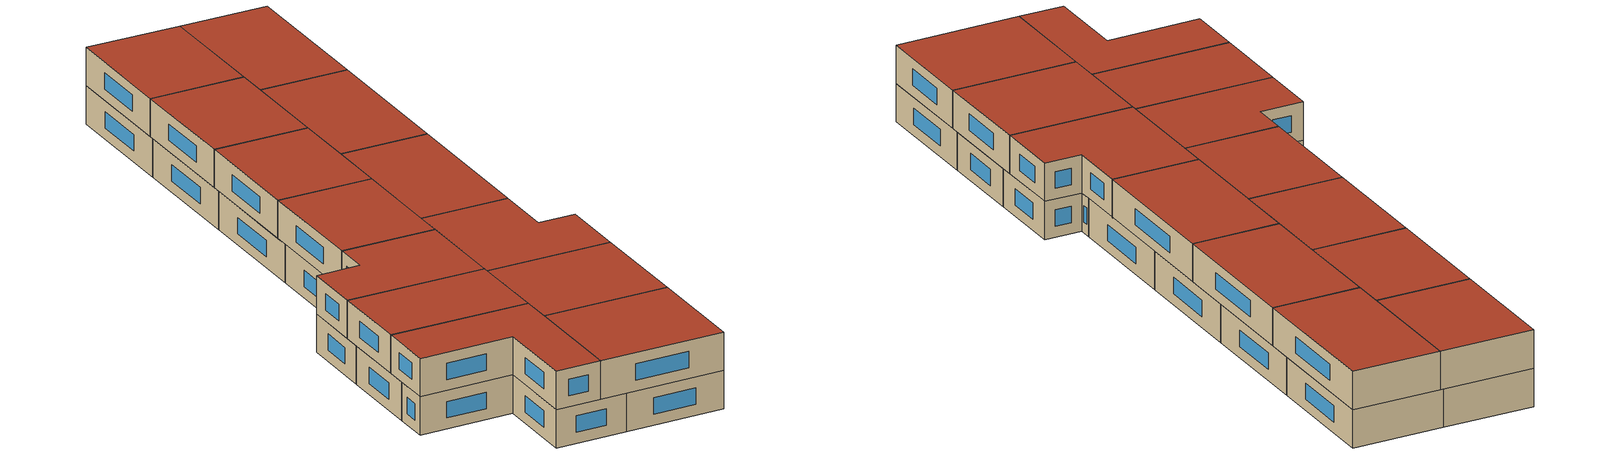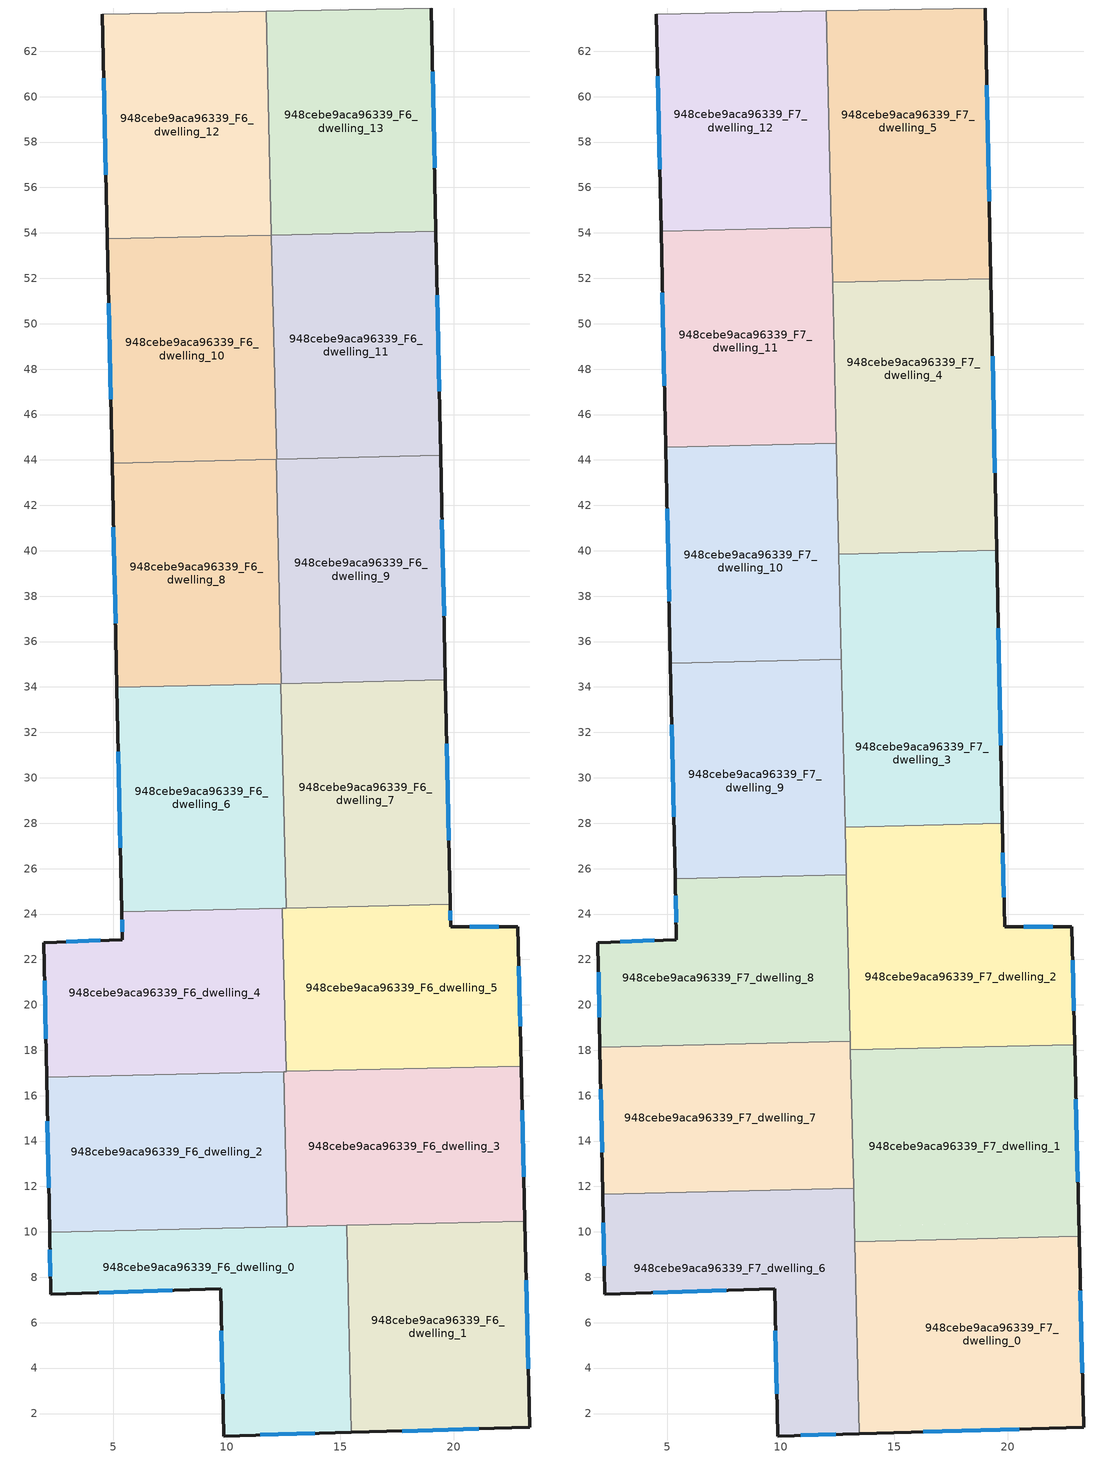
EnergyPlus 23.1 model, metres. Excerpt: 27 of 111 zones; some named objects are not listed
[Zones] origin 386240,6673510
948cebe9aca96339_F6_dwelling_0
 floor to 948cebe9aca96339_F5_dwelling_0 (EU_floor_Construction): 15.28,10.29 15.49,1.17 9.86,1.01 9.73,7.49 2.25,7.26 2.2,9.99 z18
 wall outside (EU_wall_Construction): 2.2,9.99 2.25,7.26 9.73,7.49 9.86,1.01 15.49,1.17 z18:21
 wall to 948cebe9aca96339_F6_dwelling_1 (EU_wall_Construction): 15.49,1.17 15.28,10.29 z18:21
 wall to 948cebe9aca96339_F6_dwelling_2 (EU_wall_Construction): 12.67,10.23 2.2,9.99 z18:21
 wall to 948cebe9aca96339_F6_dwelling_3 (EU_wall_Construction): 15.28,10.29 12.67,10.23 z18:21
 window (EU_Window_Construction): 4.39,7.33 7.59,7.43 / 2.21,9.21 2.23,8.04 / 11.47,1.05 13.88,1.12 / 9.77,5.64 9.83,2.86 z18.86:20.14
948cebe9aca96339_F6_dwelling_1
 floor to 948cebe9aca96339_F5_dwelling_1 (EU_floor_Construction): 23.13,10.47 23.34,1.38 15.49,1.17 15.28,10.29 z18
 wall outside (EU_wall_Construction): 15.49,1.17 23.34,1.38 23.13,10.47 z18:21
 wall to 948cebe9aca96339_F6_dwelling_3 (EU_wall_Construction): 23.13,10.47 15.28,10.29 z18:21
 window (EU_Window_Construction): 17.73,1.23 21.1,1.32 / 23.28,3.98 23.19,7.88 z18.86:20.14
948cebe9aca96339_F6_dwelling_10
 floor to 948cebe9aca96339_F5_dwelling_10 (EU_floor_Construction): 11.97,53.9 12.2,44.03 12.18,44.03 4.95,43.86 4.73,53.73 z18
 wall outside (EU_wall_Construction): 4.73,53.73 4.95,43.86 z18:21
 wall to 948cebe9aca96339_F6_dwelling_8 (EU_wall_Construction): 4.95,43.86 12.18,44.03 z18:21
 wall to 948cebe9aca96339_F6_dwelling_11 (EU_wall_Construction): 12.2,44.03 11.97,53.9 z18:21
 wall to 948cebe9aca96339_F6_dwelling_12 (EU_wall_Construction): 11.97,53.9 4.73,53.73 z18:21
 wall to 948cebe9aca96339_F6_dwelling_9 (EU_wall_Construction): 12.18,44.03 12.19,44.03 z18:21
 window (EU_Window_Construction): 4.8,50.91 4.89,46.68 z18.86:20.14
948cebe9aca96339_F6_dwelling_11
 floor to 948cebe9aca96339_F5_dwelling_11 (EU_floor_Construction): 19.21,54.07 19.42,44.2 12.2,44.03 11.97,53.9 z18
 wall outside (EU_wall_Construction): 19.42,44.2 19.21,54.07 z18:21
 wall to 948cebe9aca96339_F6_dwelling_9 (EU_wall_Construction): 12.2,44.03 19.42,44.2 z18:21
 wall to 948cebe9aca96339_F6_dwelling_13 (EU_wall_Construction): 19.21,54.07 11.97,53.9 z18:21
 window (EU_Window_Construction): 19.36,47.02 19.27,51.25 z18.86:20.14
948cebe9aca96339_F6_dwelling_12
 floor to 948cebe9aca96339_F5_dwelling_12 (EU_floor_Construction): 11.74,63.77 11.97,53.9 4.73,53.73 4.52,63.63 z18
 wall outside (EU_wall_Construction): 4.52,63.63 4.73,53.73 z18:21
 wall adiabatic (EU_wall_Construction): 11.74,63.77 4.52,63.63 z18:21
 wall to 948cebe9aca96339_F6_dwelling_13 (EU_wall_Construction): 11.97,53.9 11.74,63.77 z18:21
 window (EU_Window_Construction): 4.58,60.8 4.67,56.56 z18.86:20.14
948cebe9aca96339_F6_dwelling_13
 floor to 948cebe9aca96339_F5_dwelling_13 (EU_floor_Construction): 19.01,63.91 19.21,54.07 11.97,53.9 11.74,63.77 z18
 wall outside (EU_wall_Construction): 19.21,54.07 19.01,63.91 z18:21
 wall adiabatic (EU_wall_Construction): 19.01,63.91 11.74,63.77 z18:21
 window (EU_Window_Construction): 19.15,56.88 19.07,61.09 z18.86:20.14
948cebe9aca96339_F6_dwelling_2
 floor to 948cebe9aca96339_F5_dwelling_2 (EU_floor_Construction): 12.51,17.06 12.67,10.23 2.2,9.99 2.06,16.82 z18
 wall outside (EU_wall_Construction): 2.06,16.82 2.2,9.99 z18:21
 wall to 948cebe9aca96339_F6_dwelling_3 (EU_wall_Construction): 12.67,10.23 12.51,17.06 z18:21
 wall to 948cebe9aca96339_F6_dwelling_4 (EU_wall_Construction): 12.51,17.06 2.06,16.82 z18:21
 window (EU_Window_Construction): 2.1,14.87 2.16,11.94 z18.86:20.14
 ceiling adiabatic (EU_roof_Construction): 12.63,11.9 12.51,17.06 2.06,16.82 2.16,11.66 z21
948cebe9aca96339_F6_dwelling_3
 floor to 948cebe9aca96339_F5_dwelling_3 (EU_floor_Construction): 22.97,17.3 23.13,10.47 12.67,10.23 12.51,17.06 z18
 wall outside (EU_wall_Construction): 23.13,10.47 22.97,17.3 z18:21
 wall to 948cebe9aca96339_F6_dwelling_5 (EU_wall_Construction): 22.97,17.3 12.61,17.06 z18:21
 wall to 948cebe9aca96339_F6_dwelling_4 (EU_wall_Construction): 12.61,17.06 12.51,17.06 z18:21
 window (EU_Window_Construction): 23.08,12.42 23.01,15.35 z18.86:20.14
948cebe9aca96339_F6_dwelling_4
 floor to 948cebe9aca96339_F5_dwelling_4 (EU_floor_Construction): 12.44,24.26 12.61,17.06 2.06,16.82 1.95,22.74 5.41,22.88 5.38,24.09 z18
 wall outside (EU_wall_Construction): 5.38,24.09 5.41,22.88 1.95,22.74 2.06,16.82 z18:21
 wall to 948cebe9aca96339_F6_dwelling_5 (EU_wall_Construction): 12.61,17.06 12.44,24.26 z18:21
 wall to 948cebe9aca96339_F6_dwelling_6 (EU_wall_Construction): 12.44,24.26 5.38,24.09 z18:21
 window (EU_Window_Construction): 4.42,22.84 2.94,22.78 / 5.39,23.75 5.4,23.22 / 1.98,21.05 2.03,18.51 z18.86:20.14
948cebe9aca96339_F6_dwelling_5
 floor to 948cebe9aca96339_F5_dwelling_5 (EU_floor_Construction): 22.83,23.45 22.97,17.3 12.61,17.06 12.44,24.26 19.84,24.43 19.86,23.43 z18
 wall outside (EU_wall_Construction): 22.97,17.3 22.83,23.45 19.86,23.43 19.84,24.43 z18:21
 wall to 948cebe9aca96339_F6_dwelling_7 (EU_wall_Construction): 19.84,24.43 12.62,24.26 z18:21
 wall to 948cebe9aca96339_F6_dwelling_6 (EU_wall_Construction): 12.62,24.26 12.44,24.26 z18:21
 window (EU_Window_Construction): 19.85,23.72 19.84,24.14 / 21.98,23.44 20.71,23.43 / 22.93,19.06 22.87,21.69 z18.86:20.14
 ceiling adiabatic (EU_roof_Construction): 13.09,17.07 12.92,24.27 12.44,24.26 12.61,17.06 z21
948cebe9aca96339_F6_dwelling_6
 floor to 948cebe9aca96339_F5_dwelling_6 (EU_floor_Construction): 12.39,34.15 12.62,24.26 5.38,24.09 5.17,33.98 z18
 wall outside (EU_wall_Construction): 5.17,33.98 5.38,24.09 z18:21
 wall to 948cebe9aca96339_F6_dwelling_8 (EU_wall_Construction): 12.39,34.15 5.17,33.98 z18:21
 wall to 948cebe9aca96339_F6_dwelling_7 (EU_wall_Construction): 12.62,24.26 12.39,34.15 z18:21
 window (EU_Window_Construction): 5.23,31.15 5.32,26.92 z18.86:20.14
948cebe9aca96339_F6_dwelling_7
 floor to 948cebe9aca96339_F5_dwelling_7 (EU_floor_Construction): 19.63,34.32 19.84,24.43 12.62,24.26 12.39,34.15 z18
 wall outside (EU_wall_Construction): 19.84,24.43 19.63,34.32 z18:21
 wall to 948cebe9aca96339_F6_dwelling_9 (EU_wall_Construction): 19.63,34.32 12.41,34.15 z18:21
 wall to 948cebe9aca96339_F6_dwelling_8 (EU_wall_Construction): 12.41,34.15 12.39,34.15 z18:21
 window (EU_Window_Construction): 19.78,27.25 19.69,31.49 z18.86:20.14
 ceiling adiabatic (EU_roof_Construction): 19.84,24.43 19.63,34.32 12.69,34.15 12.92,24.27 12.62,24.26 z21
948cebe9aca96339_F6_dwelling_8
 floor to 948cebe9aca96339_F5_dwelling_8 (EU_floor_Construction): 12.18,44.03 12.41,34.15 12.39,34.15 5.17,33.98 4.95,43.86 z18
 wall outside (EU_wall_Construction): 4.95,43.86 5.17,33.98 z18:21
 wall to 948cebe9aca96339_F6_dwelling_9 (EU_wall_Construction): 12.41,34.15 12.18,44.03 z18:21
 window (EU_Window_Construction): 5.01,41.04 5.1,36.8 z18.86:20.14
948cebe9aca96339_F6_dwelling_9
 floor to 948cebe9aca96339_F5_dwelling_9 (EU_floor_Construction): 19.42,44.2 19.63,34.32 12.41,34.15 12.18,44.03 z18
 wall outside (EU_wall_Construction): 19.63,34.32 19.42,44.2 z18:21
 window (EU_Window_Construction): 19.57,37.14 19.48,41.37 z18.86:20.14
948cebe9aca96339_F7_dwelling_0
 floor to 948cebe9aca96339_F6_dwelling_1 (EU_floor_Construction): 23.14,9.8 23.34,1.38 15.49,1.17 15.29,9.62 z21
 floor to 948cebe9aca96339_F6_dwelling_0 (EU_floor_Construction): 15.29,9.62 15.49,1.17 13.46,1.11 13.27,9.57 z21
 wall outside (EU_wall_Construction): 13.46,1.11 23.34,1.38 23.14,9.8 z21:24
 wall to 948cebe9aca96339_F7_dwelling_1 (EU_wall_Construction): 23.14,9.8 13.27,9.57 z21:24
 wall to 948cebe9aca96339_F7_dwelling_6 (EU_wall_Construction): 13.27,9.57 13.46,1.11 z21:24
 window (EU_Window_Construction): 23.28,3.79 23.2,7.4 / 16.28,1.19 20.52,1.31 z21.86:23.14
 roof outside (EU_roof_Construction): 23.34,1.38 23.14,9.8 13.27,9.57 13.46,1.11 z24
948cebe9aca96339_F7_dwelling_1
 floor to 948cebe9aca96339_F6_dwelling_3 (EU_floor_Construction): 22.97,17.3 23.13,10.47 13.25,10.24 13.09,17.07 z21
 floor to 948cebe9aca96339_F6_dwelling_1 (EU_floor_Construction): 23.13,10.47 23.14,9.8 15.29,9.62 15.28,10.29 z21
 floor to 948cebe9aca96339_F6_dwelling_5 (EU_floor_Construction): 22.95,18.24 22.97,17.3 13.09,17.07 13.07,18.01 z21
 floor to 948cebe9aca96339_F6_dwelling_0 (EU_floor_Construction): 15.28,10.29 15.29,9.62 13.27,9.57 13.25,10.24 z21
 wall outside (EU_wall_Construction): 23.14,9.8 22.95,18.24 z21:24
 wall to 948cebe9aca96339_F7_dwelling_2 (EU_wall_Construction): 22.95,18.24 13.07,18.01 z21:24
 wall to 948cebe9aca96339_F7_dwelling_7 (EU_wall_Construction): 13.07,18.01 13.21,11.92 z21:24
 wall to 948cebe9aca96339_F7_dwelling_6 (EU_wall_Construction): 13.21,11.92 13.27,9.57 z21:24
 window (EU_Window_Construction): 23.09,12.21 23,15.83 z21.86:23.14
 roof outside (EU_roof_Construction): 23.14,9.8 22.95,18.24 13.07,18.01 13.27,9.57 z24
948cebe9aca96339_F7_dwelling_10
 floor to 948cebe9aca96339_F6_dwelling_8 (EU_floor_Construction): 12.18,44.03 12.38,35.22 5.14,35.05 4.95,43.86 z21
 floor to 948cebe9aca96339_F6_dwelling_10 (EU_floor_Construction): 12.18,44.73 12.2,44.03 12.18,44.03 4.95,43.86 4.93,44.56 z21
 floor to 948cebe9aca96339_F6_dwelling_11 (EU_floor_Construction): 12.45,44.73 12.46,44.03 12.2,44.03 12.18,44.73 z21
 floor to 948cebe9aca96339_F6_dwelling_9 (EU_floor_Construction): 12.46,44.03 12.67,35.23 12.38,35.22 12.18,44.03 z21
 wall outside (EU_wall_Construction): 4.93,44.56 5.14,35.05 z21:24
 wall to 948cebe9aca96339_F7_dwelling_9 (EU_wall_Construction): 5.14,35.05 12.67,35.23 z21:24
 wall to 948cebe9aca96339_F7_dwelling_11 (EU_wall_Construction): 12.45,44.73 4.93,44.56 z21:24
 wall to 948cebe9aca96339_F7_dwelling_4 (EU_wall_Construction): 12.56,39.85 12.45,44.73 z21:24
 wall to 948cebe9aca96339_F7_dwelling_3 (EU_wall_Construction): 12.67,35.23 12.56,39.85 z21:24
 window (EU_Window_Construction): 4.99,41.84 5.08,37.77 z21.86:23.14
 roof outside (EU_roof_Construction): 12.67,35.23 12.45,44.73 4.93,44.56 5.14,35.05 z24
948cebe9aca96339_F7_dwelling_11
 floor to 948cebe9aca96339_F6_dwelling_10 (EU_floor_Construction): 11.97,53.9 12.18,44.73 4.93,44.56 4.73,53.73 z21
 floor to 948cebe9aca96339_F6_dwelling_12 (EU_floor_Construction): 11.96,54.25 11.97,53.9 4.73,53.73 4.73,54.08 z21
 floor to 948cebe9aca96339_F6_dwelling_13 (EU_floor_Construction): 12.23,54.25 12.23,53.91 11.97,53.9 11.96,54.25 z21
 floor to 948cebe9aca96339_F6_dwelling_11 (EU_floor_Construction): 12.23,53.91 12.45,44.73 12.18,44.73 11.97,53.9 z21
 wall outside (EU_wall_Construction): 4.73,54.08 4.93,44.56 z21:24
 wall to 948cebe9aca96339_F7_dwelling_12 (EU_wall_Construction): 12.23,54.25 4.73,54.08 z21:24
 wall to 948cebe9aca96339_F7_dwelling_5 (EU_wall_Construction): 12.28,51.83 12.23,54.25 z21:24
 wall to 948cebe9aca96339_F7_dwelling_4 (EU_wall_Construction): 12.45,44.73 12.28,51.83 z21:24
 window (EU_Window_Construction): 4.79,51.36 4.88,47.28 z21.86:23.14
 roof outside (EU_roof_Construction): 12.45,44.73 12.23,54.25 4.73,54.08 4.93,44.56 z24
948cebe9aca96339_F7_dwelling_12
 floor to 948cebe9aca96339_F6_dwelling_12 (EU_floor_Construction): 11.74,63.77 11.96,54.25 4.73,54.08 4.52,63.63 z21
 floor to 948cebe9aca96339_F6_dwelling_13 (EU_floor_Construction): 12.01,63.77 12.23,54.25 11.96,54.25 11.74,63.77 z21
 wall outside (EU_wall_Construction): 4.52,63.63 4.73,54.08 z21:24
 wall adiabatic (EU_wall_Construction): 12.01,63.77 4.52,63.63 z21:24
 wall to 948cebe9aca96339_F7_dwelling_5 (EU_wall_Construction): 12.23,54.25 12.01,63.77 z21:24
 window (EU_Window_Construction): 4.58,60.9 4.67,56.81 z21.86:23.14
 roof outside (EU_roof_Construction): 12.23,54.25 12.01,63.77 4.52,63.63 4.73,54.08 z24
948cebe9aca96339_F7_dwelling_2
 floor to 948cebe9aca96339_F6_dwelling_5 (EU_floor_Construction): 22.83,23.45 22.95,18.24 13.07,18.01 12.92,24.27 19.84,24.43 19.86,23.43 z21
 floor adiabatic (EU_floor_Construction): 19.76,27.99 19.84,24.43 12.92,24.27 12.84,27.83 z21
 wall outside (EU_wall_Construction): 22.95,18.24 22.83,23.45 19.86,23.43 19.76,27.99 z21:24
 wall to 948cebe9aca96339_F7_dwelling_3 (EU_wall_Construction): 19.76,27.99 12.84,27.83 z21:24
 wall to 948cebe9aca96339_F7_dwelling_8 (EU_wall_Construction): 12.89,25.74 13.06,18.39 z21:24
 wall to 948cebe9aca96339_F7_dwelling_7 (EU_wall_Construction): 13.06,18.39 13.07,18.01 z21:24
 wall to 948cebe9aca96339_F7_dwelling_9 (EU_wall_Construction): 12.84,27.83 12.89,25.74 z21:24
 window (EU_Window_Construction): 19.83,24.73 19.79,26.69 / 21.98,23.44 20.71,23.43 / 22.91,19.73 22.86,21.96 z21.86:23.14
 roof outside (EU_roof_Construction): 22.95,18.24 22.83,23.45 19.86,23.43 19.76,27.99 12.84,27.83 13.07,18.01 z24
948cebe9aca96339_F7_dwelling_3
 floor adiabatic (EU_floor_Construction): 19.63,34.31 19.76,27.99 12.84,27.83 12.69,34.15 z21
 floor to 948cebe9aca96339_F6_dwelling_9 (EU_floor_Construction): 19.51,40.01 19.63,34.31 12.69,34.15 12.56,39.85 z21
 wall outside (EU_wall_Construction): 19.76,27.99 19.51,40.01 z21:24
 wall to 948cebe9aca96339_F7_dwelling_4 (EU_wall_Construction): 19.51,40.01 12.56,39.85 z21:24
 wall to 948cebe9aca96339_F7_dwelling_9 (EU_wall_Construction): 12.67,35.23 12.84,27.83 z21:24
 window (EU_Window_Construction): 19.69,31.43 19.58,36.58 z21.86:23.14
 roof outside (EU_roof_Construction): 19.76,27.99 19.51,40.01 12.56,39.85 12.84,27.83 z24
948cebe9aca96339_F7_dwelling_4
 floor to 948cebe9aca96339_F6_dwelling_11 (EU_floor_Construction): 19.26,51.99 19.42,44.2 12.46,44.03 12.28,51.83 z21
 floor to 948cebe9aca96339_F6_dwelling_9 (EU_floor_Construction): 19.42,44.2 19.51,40.01 12.56,39.85 12.46,44.03 z21
 wall outside (EU_wall_Construction): 19.51,40.01 19.26,51.99 z21:24
 wall to 948cebe9aca96339_F7_dwelling_5 (EU_wall_Construction): 19.26,51.99 12.28,51.83 z21:24
 window (EU_Window_Construction): 19.44,43.44 19.33,48.57 z21.86:23.14
 roof outside (EU_roof_Construction): 19.51,40.01 19.26,51.99 12.28,51.83 12.56,39.85 z24
948cebe9aca96339_F7_dwelling_5
 floor to 948cebe9aca96339_F6_dwelling_13 (EU_floor_Construction): 19.01,63.91 19.21,54.07 12.23,53.91 12.01,63.77 z21
 floor to 948cebe9aca96339_F6_dwelling_11 (EU_floor_Construction): 19.21,54.07 19.26,51.99 12.28,51.83 12.23,53.91 z21
 wall outside (EU_wall_Construction): 19.26,51.99 19.01,63.91 z21:24
 wall adiabatic (EU_wall_Construction): 19.01,63.91 12.01,63.77 z21:24
 window (EU_Window_Construction): 19.19,55.39 19.08,60.5 z21.86:23.14
 roof outside (EU_roof_Construction): 19.26,51.99 19.01,63.91 12.01,63.77 12.28,51.83 z24
948cebe9aca96339_F7_dwelling_6
 floor to 948cebe9aca96339_F6_dwelling_0 (EU_floor_Construction): 13.25,10.24 13.46,1.11 9.86,1.01 9.73,7.49 2.25,7.26 2.2,9.99 z21
 floor to 948cebe9aca96339_F6_dwelling_2 (EU_floor_Construction): 12.63,11.9 12.67,10.23 2.2,9.99 2.16,11.66 z21
 floor to 948cebe9aca96339_F6_dwelling_3 (EU_floor_Construction): 13.21,11.92 13.25,10.24 12.67,10.23 12.63,11.9 z21
 wall outside (EU_wall_Construction): 2.16,11.66 2.25,7.26 9.73,7.49 9.86,1.01 13.46,1.11 z21:24
 wall to 948cebe9aca96339_F7_dwelling_7 (EU_wall_Construction): 13.21,11.92 2.16,11.66 z21:24
 window (EU_Window_Construction): 10.89,1.04 12.43,1.08 / 9.77,5.64 9.83,2.86 / 4.39,7.33 7.59,7.43 / 2.19,10.4 2.22,8.52 z21.86:23.14
 roof outside (EU_roof_Construction): 13.46,1.11 13.21,11.92 2.16,11.66 2.25,7.26 9.73,7.49 9.86,1.01 z24
948cebe9aca96339_F7_dwelling_7
 floor to 948cebe9aca96339_F6_dwelling_3 (EU_floor_Construction): 13.09,17.07 13.21,11.92 12.63,11.9 12.51,17.06 z21
 floor to 948cebe9aca96339_F6_dwelling_4 (EU_floor_Construction): 12.58,18.38 12.61,17.06 12.51,17.06 2.06,16.82 2.04,18.14 z21
 floor adiabatic (EU_floor_Construction): 13.06,18.39 13.09,17.07 12.61,17.06 12.58,18.38 2.04,18.14 2.06,16.82 12.51,17.06 12.63,11.9 2.16,11.66 2.04,18.14 z21
 wall outside (EU_wall_Construction): 2.04,18.14 2.16,11.66 z21:24
 wall to 948cebe9aca96339_F7_dwelling_8 (EU_wall_Construction): 13.06,18.39 2.04,18.14 z21:24
 window (EU_Window_Construction): 2.07,16.29 2.13,13.51 z21.86:23.14
 roof outside (EU_roof_Construction): 13.21,11.92 13.06,18.39 2.04,18.14 2.16,11.66 z24
948cebe9aca96339_F7_dwelling_8
 floor to 948cebe9aca96339_F6_dwelling_4 (EU_floor_Construction): 12.44,24.26 12.58,18.38 2.04,18.14 1.95,22.74 5.41,22.88 5.38,24.09 z21
 floor to 948cebe9aca96339_F6_dwelling_6 (EU_floor_Construction): 12.58,25.73 12.62,24.26 5.38,24.09 5.35,25.56 z21
 floor adiabatic (EU_floor_Construction): 12.92,24.27 13.06,18.39 12.58,18.38 12.44,24.26 z21
 floor to 948cebe9aca96339_F6_dwelling_7 (EU_floor_Construction): 12.89,25.74 12.92,24.27 12.62,24.26 12.58,25.73 z21
 wall outside (EU_wall_Construction): 5.35,25.56 5.41,22.88 1.95,22.74 2.04,18.14 z21:24
 wall to 948cebe9aca96339_F7_dwelling_9 (EU_wall_Construction): 12.89,25.74 5.35,25.56 z21:24
 window (EU_Window_Construction): 1.97,21.43 2.01,19.45 / 4.42,22.84 2.94,22.78 / 5.37,24.79 5.39,23.64 z21.86:23.14
 roof outside (EU_roof_Construction): 13.06,18.39 12.89,25.74 5.35,25.56 5.41,22.88 1.95,22.74 2.04,18.14 z24
948cebe9aca96339_F7_dwelling_9
 floor to 948cebe9aca96339_F6_dwelling_6 (EU_floor_Construction): 12.39,34.15 12.58,25.73 5.35,25.56 5.17,33.98 z21
 floor to 948cebe9aca96339_F6_dwelling_8 (EU_floor_Construction): 12.38,35.22 12.41,34.15 12.39,34.15 5.17,33.98 5.14,35.05 z21
 floor to 948cebe9aca96339_F6_dwelling_7 (EU_floor_Construction): 12.69,34.15 12.89,25.74 12.58,25.73 12.39,34.15 z21
 floor to 948cebe9aca96339_F6_dwelling_9 (EU_floor_Construction): 12.67,35.23 12.69,34.15 12.41,34.15 12.38,35.22 z21
 wall outside (EU_wall_Construction): 5.14,35.05 5.35,25.56 z21:24
 window (EU_Window_Construction): 5.2,32.34 5.29,28.27 z21.86:23.14
 roof outside (EU_roof_Construction): 12.89,25.74 12.67,35.23 5.14,35.05 5.35,25.56 z24
[Building]
EU S2 Campaign: North Axis=0; Terrain=City; Solar Distribution=FullExterior
[Site:Location]
Helsinki-Vantaa.AP: Latitude=60.317; Longitude=24.963; Time Zone=2; Elevation=54.6
[SizingPeriod:WeatherFileDays]
AnnualSizingPeriod: Begin Month=1; Begin Day of Month=1; End Month=12; End Day of Month=31; Day of Week for Start Day=Monday; Use Weather File Daylight Saving Period=No; Use Weather File Rain and Snow Indicators=No
[MATERIAL]
EU_InternalMass_Material: Roughness=MediumRough; Thickness=0.1; Conductivity=1; Density=1800; Specific Heat=900; Thermal Absorptance=0.9; Solar Absorptance=0.7; Visible Absorptance=0.7
[MATERIAL:NOMASS] Roughness=MediumRough; Thermal Absorptance=0.9; Solar Absorptance=0.7; Visible Absorptance=0.7
Name | Thermal Resistance
EU_wall_NoMass | 1.10183
EU_roof_NoMass; EU_floor_NoMass | 1.70606
[WINDOWMATERIAL:SIMPLEGLAZINGSYSTEM]
EU_Window_SimpleGlazing: UFactor=3.11035; Solar Heat Gain Coefficient=0.8; Visible Transmittance=0.8
[CONSTRUCTION]
EU_wall_Construction: EU_wall_NoMass
EU_roof_Construction: EU_roof_NoMass
EU_floor_Construction: EU_floor_NoMass
EU_Window_Construction: EU_Window_SimpleGlazing
EU_InternalMass_Construction: EU_InternalMass_Material
[ZONE] Type=1; Multiplier=1; Ceiling Height=autocalculate; Floor Area=autocalculate; Part of Total Floor Area=Yes
Name | Volume
948cebe9aca96339_F6_dwelling_0; 948cebe9aca96339_F7_dwelling_12 | 214.506
948cebe9aca96339_F7_dwelling_0; 948cebe9aca96339_F7_dwelling_4 | 250.25
948cebe9aca96339_F6_dwelling_1 | 214.524
948cebe9aca96339_F7_dwelling_1 | 250.252
948cebe9aca96339_F6_dwelling_10; 948cebe9aca96339_F6_dwelling_12 | 214.523
948cebe9aca96339_F7_dwelling_10; 948cebe9aca96339_F6_dwelling_5 | 214.531
948cebe9aca96339_F6_dwelling_11; 948cebe9aca96339_F6_dwelling_13 | 214.499
948cebe9aca96339_F7_dwelling_11 | 214.518
948cebe9aca96339_F6_dwelling_2 | 214.495
948cebe9aca96339_F7_dwelling_2 | 250.234
948cebe9aca96339_F6_dwelling_3 | 214.515
948cebe9aca96339_F7_dwelling_3 | 250.239
948cebe9aca96339_F6_dwelling_4 | 214.522
948cebe9aca96339_F7_dwelling_5 | 250.245
948cebe9aca96339_F6_dwelling_6 | 214.503
948cebe9aca96339_F7_dwelling_6; 948cebe9aca96339_F6_dwelling_8 | 214.525
948cebe9aca96339_F6_dwelling_7 | 214.513
948cebe9aca96339_F7_dwelling_7 | 214.534
948cebe9aca96339_F7_dwelling_8 | 214.493
948cebe9aca96339_F6_dwelling_9 | 214.485
948cebe9aca96339_F7_dwelling_9 | 214.529
[INTERNALMASS] Construction=EU_InternalMass_Construction
Name | Zone or ZoneList | Surface Area
948cebe9aca96339_F6_dwelling_0_EU_InternalMass | 948cebe9aca96339_F6_dwelling_0 | 71.5007
948cebe9aca96339_F6_dwelling_1_EU_InternalMass | 948cebe9aca96339_F6_dwelling_1 | 71.5058
948cebe9aca96339_F6_dwelling_2_EU_InternalMass | 948cebe9aca96339_F6_dwelling_2 | 71.4984
948cebe9aca96339_F6_dwelling_3_EU_InternalMass | 948cebe9aca96339_F6_dwelling_3 | 71.5032
948cebe9aca96339_F6_dwelling_4_EU_InternalMass | 948cebe9aca96339_F6_dwelling_4 | 71.5066
948cebe9aca96339_F6_dwelling_5_EU_InternalMass | 948cebe9aca96339_F6_dwelling_5 | 71.5088
948cebe9aca96339_F6_dwelling_6_EU_InternalMass | 948cebe9aca96339_F6_dwelling_6 | 71.5009
948cebe9aca96339_F6_dwelling_7_EU_InternalMass | 948cebe9aca96339_F6_dwelling_7 | 71.5041
948cebe9aca96339_F6_dwelling_8_EU_InternalMass | 948cebe9aca96339_F6_dwelling_8 | 71.51
948cebe9aca96339_F6_dwelling_9_EU_InternalMass | 948cebe9aca96339_F6_dwelling_9 | 71.4954
948cebe9aca96339_F6_dwelling_10_EU_InternalMass | 948cebe9aca96339_F6_dwelling_10 | 71.5098
948cebe9aca96339_F6_dwelling_11_EU_InternalMass | 948cebe9aca96339_F6_dwelling_11 | 71.5024
948cebe9aca96339_F6_dwelling_12_EU_InternalMass | 948cebe9aca96339_F6_dwelling_12 | 71.504
948cebe9aca96339_F6_dwelling_13_EU_InternalMass | 948cebe9aca96339_F6_dwelling_13 | 71.4988
948cebe9aca96339_F7_dwelling_0_EU_InternalMass | 948cebe9aca96339_F7_dwelling_0 | 83.4173
948cebe9aca96339_F7_dwelling_1_EU_InternalMass | 948cebe9aca96339_F7_dwelling_1 | 83.4168
948cebe9aca96339_F7_dwelling_2_EU_InternalMass | 948cebe9aca96339_F7_dwelling_2 | 83.4146
948cebe9aca96339_F7_dwelling_3_EU_InternalMass | 948cebe9aca96339_F7_dwelling_3 | 83.4128
948cebe9aca96339_F7_dwelling_4_EU_InternalMass | 948cebe9aca96339_F7_dwelling_4 | 83.4171
948cebe9aca96339_F7_dwelling_5_EU_InternalMass | 948cebe9aca96339_F7_dwelling_5 | 83.4184
948cebe9aca96339_F7_dwelling_6_EU_InternalMass | 948cebe9aca96339_F7_dwelling_6 | 71.5078
948cebe9aca96339_F7_dwelling_7_EU_InternalMass | 948cebe9aca96339_F7_dwelling_7 | 71.5115
948cebe9aca96339_F7_dwelling_8_EU_InternalMass | 948cebe9aca96339_F7_dwelling_8 | 71.4977
948cebe9aca96339_F7_dwelling_9_EU_InternalMass | 948cebe9aca96339_F7_dwelling_9 | 71.5096
948cebe9aca96339_F7_dwelling_10_EU_InternalMass | 948cebe9aca96339_F7_dwelling_10 | 71.5104
948cebe9aca96339_F7_dwelling_11_EU_InternalMass | 948cebe9aca96339_F7_dwelling_11 | 71.5059
948cebe9aca96339_F7_dwelling_12_EU_InternalMass | 948cebe9aca96339_F7_dwelling_12 | 71.502
[OTHEREQUIPMENT] Fuel Type=Electricity; Design Level Calculation Method=Watts/Area; Power per Zone Floor Area=1; Fraction Latent=0; Fraction Radiant=0; Fraction Lost=0; Carbon Dioxide Generation Rate=0; EndUse Subcategory=EU_Step8_InternalGains
Name | Zone or ZoneList or Space or SpaceList | Schedule
EU_Step8_InternalGain_948cebe9aca96339_F6_dwelling_0_f000 | 948cebe9aca96339_F6_dwelling_0 | EU_Step8_GainSchedule_948cebe9aca96339_F6_dwelling_0_f000
EU_Step8_InternalGain_948cebe9aca96339_F6_dwelling_1_f000 | 948cebe9aca96339_F6_dwelling_1 | EU_Step8_GainSchedule_948cebe9aca96339_F6_dwelling_1_f000
EU_Step8_InternalGain_948cebe9aca96339_F6_dwelling_2_f000 | 948cebe9aca96339_F6_dwelling_2 | EU_Step8_GainSchedule_948cebe9aca96339_F6_dwelling_2_f000
EU_Step8_InternalGain_948cebe9aca96339_F6_dwelling_3_f000 | 948cebe9aca96339_F6_dwelling_3 | EU_Step8_GainSchedule_948cebe9aca96339_F6_dwelling_3_f000
EU_Step8_InternalGain_948cebe9aca96339_F6_dwelling_4_f000 | 948cebe9aca96339_F6_dwelling_4 | EU_Step8_GainSchedule_948cebe9aca96339_F6_dwelling_4_f000
EU_Step8_InternalGain_948cebe9aca96339_F6_dwelling_5_f000 | 948cebe9aca96339_F6_dwelling_5 | EU_Step8_GainSchedule_948cebe9aca96339_F6_dwelling_5_f000
EU_Step8_InternalGain_948cebe9aca96339_F6_dwelling_6_f000 | 948cebe9aca96339_F6_dwelling_6 | EU_Step8_GainSchedule_948cebe9aca96339_F6_dwelling_6_f000
EU_Step8_InternalGain_948cebe9aca96339_F6_dwelling_7_f000 | 948cebe9aca96339_F6_dwelling_7 | EU_Step8_GainSchedule_948cebe9aca96339_F6_dwelling_7_f000
EU_Step8_InternalGain_948cebe9aca96339_F6_dwelling_8_f000 | 948cebe9aca96339_F6_dwelling_8 | EU_Step8_GainSchedule_948cebe9aca96339_F6_dwelling_8_f000
EU_Step8_InternalGain_948cebe9aca96339_F6_dwelling_9_f000 | 948cebe9aca96339_F6_dwelling_9 | EU_Step8_GainSchedule_948cebe9aca96339_F6_dwelling_9_f000
EU_Step8_InternalGain_948cebe9aca96339_F6_dwelling_10_f000 | 948cebe9aca96339_F6_dwelling_10 | EU_Step8_GainSchedule_948cebe9aca96339_F6_dwelling_10_f000
EU_Step8_InternalGain_948cebe9aca96339_F6_dwelling_11_f000 | 948cebe9aca96339_F6_dwelling_11 | EU_Step8_GainSchedule_948cebe9aca96339_F6_dwelling_11_f000
EU_Step8_InternalGain_948cebe9aca96339_F6_dwelling_12_f000 | 948cebe9aca96339_F6_dwelling_12 | EU_Step8_GainSchedule_948cebe9aca96339_F6_dwelling_12_f000
EU_Step8_InternalGain_948cebe9aca96339_F6_dwelling_13_f000 | 948cebe9aca96339_F6_dwelling_13 | EU_Step8_GainSchedule_948cebe9aca96339_F6_dwelling_13_f000
EU_Step8_InternalGain_948cebe9aca96339_F7_dwelling_0_f000 | 948cebe9aca96339_F7_dwelling_0 | EU_Step8_GainSchedule_948cebe9aca96339_F7_dwelling_0_f000
EU_Step8_InternalGain_948cebe9aca96339_F7_dwelling_1_f000 | 948cebe9aca96339_F7_dwelling_1 | EU_Step8_GainSchedule_948cebe9aca96339_F7_dwelling_1_f000
EU_Step8_InternalGain_948cebe9aca96339_F7_dwelling_2_f000 | 948cebe9aca96339_F7_dwelling_2 | EU_Step8_GainSchedule_948cebe9aca96339_F7_dwelling_2_f000
EU_Step8_InternalGain_948cebe9aca96339_F7_dwelling_3_f000 | 948cebe9aca96339_F7_dwelling_3 | EU_Step8_GainSchedule_948cebe9aca96339_F7_dwelling_3_f000
EU_Step8_InternalGain_948cebe9aca96339_F7_dwelling_4_f000 | 948cebe9aca96339_F7_dwelling_4 | EU_Step8_GainSchedule_948cebe9aca96339_F7_dwelling_4_f000
EU_Step8_InternalGain_948cebe9aca96339_F7_dwelling_5_f000 | 948cebe9aca96339_F7_dwelling_5 | EU_Step8_GainSchedule_948cebe9aca96339_F7_dwelling_5_f000
EU_Step8_InternalGain_948cebe9aca96339_F7_dwelling_6_f000 | 948cebe9aca96339_F7_dwelling_6 | EU_Step8_GainSchedule_948cebe9aca96339_F7_dwelling_6_f000
EU_Step8_InternalGain_948cebe9aca96339_F7_dwelling_7_f000 | 948cebe9aca96339_F7_dwelling_7 | EU_Step8_GainSchedule_948cebe9aca96339_F7_dwelling_7_f000
EU_Step8_InternalGain_948cebe9aca96339_F7_dwelling_8_f000 | 948cebe9aca96339_F7_dwelling_8 | EU_Step8_GainSchedule_948cebe9aca96339_F7_dwelling_8_f000
EU_Step8_InternalGain_948cebe9aca96339_F7_dwelling_9_f000 | 948cebe9aca96339_F7_dwelling_9 | EU_Step8_GainSchedule_948cebe9aca96339_F7_dwelling_9_f000
EU_Step8_InternalGain_948cebe9aca96339_F7_dwelling_10_f000 | 948cebe9aca96339_F7_dwelling_10 | EU_Step8_GainSchedule_948cebe9aca96339_F7_dwelling_10_f000
EU_Step8_InternalGain_948cebe9aca96339_F7_dwelling_11_f000 | 948cebe9aca96339_F7_dwelling_11 | EU_Step8_GainSchedule_948cebe9aca96339_F7_dwelling_11_f000
EU_Step8_InternalGain_948cebe9aca96339_F7_dwelling_12_f000 | 948cebe9aca96339_F7_dwelling_12 | EU_Step8_GainSchedule_948cebe9aca96339_F7_dwelling_12_f000
[ZONEVENTILATION:DESIGNFLOWRATE] Schedule=EU_AlwaysOn; Design Flow Rate Calculation Method=AirChanges/Hour; Air Changes per Hour=0.756316; Ventilation Type=Natural; Fan Pressure Rise=0; Fan Total Efficiency=1; Constant Term Coefficient=1; Temperature Term Coefficient=0; Velocity Term Coefficient=0; Velocity Squared Term Coefficient=0; Minimum Indoor Temperature=-100; Maximum Indoor Temperature=100; Delta Temperature=-100; Minimum Outdoor Temperature=-100; Maximum Outdoor Temperature=100; Maximum Wind Speed=40
Name | Zone or ZoneList or Space or SpaceList
EU_ConstantAir_948cebe9aca96339_F6_dwelling_0 | 948cebe9aca96339_F6_dwelling_0
EU_ConstantAir_948cebe9aca96339_F6_dwelling_1 | 948cebe9aca96339_F6_dwelling_1
EU_ConstantAir_948cebe9aca96339_F6_dwelling_2 | 948cebe9aca96339_F6_dwelling_2
EU_ConstantAir_948cebe9aca96339_F6_dwelling_3 | 948cebe9aca96339_F6_dwelling_3
EU_ConstantAir_948cebe9aca96339_F6_dwelling_4 | 948cebe9aca96339_F6_dwelling_4
EU_ConstantAir_948cebe9aca96339_F6_dwelling_5 | 948cebe9aca96339_F6_dwelling_5
EU_ConstantAir_948cebe9aca96339_F6_dwelling_6 | 948cebe9aca96339_F6_dwelling_6
EU_ConstantAir_948cebe9aca96339_F6_dwelling_7 | 948cebe9aca96339_F6_dwelling_7
EU_ConstantAir_948cebe9aca96339_F6_dwelling_8 | 948cebe9aca96339_F6_dwelling_8
EU_ConstantAir_948cebe9aca96339_F6_dwelling_9 | 948cebe9aca96339_F6_dwelling_9
EU_ConstantAir_948cebe9aca96339_F6_dwelling_10 | 948cebe9aca96339_F6_dwelling_10
EU_ConstantAir_948cebe9aca96339_F6_dwelling_11 | 948cebe9aca96339_F6_dwelling_11
EU_ConstantAir_948cebe9aca96339_F6_dwelling_12 | 948cebe9aca96339_F6_dwelling_12
EU_ConstantAir_948cebe9aca96339_F6_dwelling_13 | 948cebe9aca96339_F6_dwelling_13
EU_ConstantAir_948cebe9aca96339_F7_dwelling_0 | 948cebe9aca96339_F7_dwelling_0
EU_ConstantAir_948cebe9aca96339_F7_dwelling_1 | 948cebe9aca96339_F7_dwelling_1
EU_ConstantAir_948cebe9aca96339_F7_dwelling_2 | 948cebe9aca96339_F7_dwelling_2
EU_ConstantAir_948cebe9aca96339_F7_dwelling_3 | 948cebe9aca96339_F7_dwelling_3
EU_ConstantAir_948cebe9aca96339_F7_dwelling_4 | 948cebe9aca96339_F7_dwelling_4
EU_ConstantAir_948cebe9aca96339_F7_dwelling_5 | 948cebe9aca96339_F7_dwelling_5
EU_ConstantAir_948cebe9aca96339_F7_dwelling_6 | 948cebe9aca96339_F7_dwelling_6
EU_ConstantAir_948cebe9aca96339_F7_dwelling_7 | 948cebe9aca96339_F7_dwelling_7
EU_ConstantAir_948cebe9aca96339_F7_dwelling_8 | 948cebe9aca96339_F7_dwelling_8
EU_ConstantAir_948cebe9aca96339_F7_dwelling_9 | 948cebe9aca96339_F7_dwelling_9
EU_ConstantAir_948cebe9aca96339_F7_dwelling_10 | 948cebe9aca96339_F7_dwelling_10
EU_ConstantAir_948cebe9aca96339_F7_dwelling_11 | 948cebe9aca96339_F7_dwelling_11
EU_ConstantAir_948cebe9aca96339_F7_dwelling_12 | 948cebe9aca96339_F7_dwelling_12
[HVACTEMPLATE:ZONE:IDEALLOADSAIRSYSTEM] System Availability Schedule=EU_AlwaysOn; Maximum Heating Supply Air Temperature=50; Minimum Cooling Supply Air Temperature=13; Maximum Heating Supply Air Humidity Ratio=0.0156; Minimum Cooling Supply Air Humidity Ratio=0.0077; Heating Limit=NoLimit; Cooling Limit=NoLimit; Heating Availability Schedule=EU_AlwaysOn; Cooling Availability Schedule=EU_CoolingOff; Dehumidification Control Type=ConstantSensibleHeatRatio; Cooling Sensible Heat Ratio=0.7; Dehumidification Setpoint=60; Humidification Control Type=None; Humidification Setpoint=30; Outdoor Air Method=None; Outdoor Air Flow Rate per Person=0.00944; Outdoor Air Flow Rate per Zone Floor Area=0; Outdoor Air Flow Rate per Zone=0; Demand Controlled Ventilation Type=None; Outdoor Air Economizer Type=NoEconomizer; Heat Recovery Type=None; Sensible Heat Recovery Effectiveness=0.7; Latent Heat Recovery Effectiveness=0.65
Name | Template Thermostat
948cebe9aca96339_F6_dwelling_0 | EU_HeatOnly_948cebe9aca96339_F6_dwelling_0
948cebe9aca96339_F6_dwelling_1 | EU_HeatOnly_948cebe9aca96339_F6_dwelling_1
948cebe9aca96339_F6_dwelling_2 | EU_HeatOnly_948cebe9aca96339_F6_dwelling_2
948cebe9aca96339_F6_dwelling_3 | EU_HeatOnly_948cebe9aca96339_F6_dwelling_3
948cebe9aca96339_F6_dwelling_4 | EU_HeatOnly_948cebe9aca96339_F6_dwelling_4
948cebe9aca96339_F6_dwelling_5 | EU_HeatOnly_948cebe9aca96339_F6_dwelling_5
948cebe9aca96339_F6_dwelling_6 | EU_HeatOnly_948cebe9aca96339_F6_dwelling_6
948cebe9aca96339_F6_dwelling_7 | EU_HeatOnly_948cebe9aca96339_F6_dwelling_7
948cebe9aca96339_F6_dwelling_8 | EU_HeatOnly_948cebe9aca96339_F6_dwelling_8
948cebe9aca96339_F6_dwelling_9 | EU_HeatOnly_948cebe9aca96339_F6_dwelling_9
948cebe9aca96339_F6_dwelling_10 | EU_HeatOnly_948cebe9aca96339_F6_dwelling_10
948cebe9aca96339_F6_dwelling_11 | EU_HeatOnly_948cebe9aca96339_F6_dwelling_11
948cebe9aca96339_F6_dwelling_12 | EU_HeatOnly_948cebe9aca96339_F6_dwelling_12
948cebe9aca96339_F6_dwelling_13 | EU_HeatOnly_948cebe9aca96339_F6_dwelling_13
948cebe9aca96339_F7_dwelling_0 | EU_HeatOnly_948cebe9aca96339_F7_dwelling_0
948cebe9aca96339_F7_dwelling_1 | EU_HeatOnly_948cebe9aca96339_F7_dwelling_1
948cebe9aca96339_F7_dwelling_2 | EU_HeatOnly_948cebe9aca96339_F7_dwelling_2
948cebe9aca96339_F7_dwelling_3 | EU_HeatOnly_948cebe9aca96339_F7_dwelling_3
948cebe9aca96339_F7_dwelling_4 | EU_HeatOnly_948cebe9aca96339_F7_dwelling_4
948cebe9aca96339_F7_dwelling_5 | EU_HeatOnly_948cebe9aca96339_F7_dwelling_5
948cebe9aca96339_F7_dwelling_6 | EU_HeatOnly_948cebe9aca96339_F7_dwelling_6
948cebe9aca96339_F7_dwelling_7 | EU_HeatOnly_948cebe9aca96339_F7_dwelling_7
948cebe9aca96339_F7_dwelling_8 | EU_HeatOnly_948cebe9aca96339_F7_dwelling_8
948cebe9aca96339_F7_dwelling_9 | EU_HeatOnly_948cebe9aca96339_F7_dwelling_9
948cebe9aca96339_F7_dwelling_10 | EU_HeatOnly_948cebe9aca96339_F7_dwelling_10
948cebe9aca96339_F7_dwelling_11 | EU_HeatOnly_948cebe9aca96339_F7_dwelling_11
948cebe9aca96339_F7_dwelling_12 | EU_HeatOnly_948cebe9aca96339_F7_dwelling_12
[SIZING:ZONE] Zone Cooling Design Supply Air Temperature Input Method=SupplyAirTemperature; Zone Cooling Design Supply Air Temperature=13; Zone Heating Design Supply Air Temperature Input Method=SupplyAirTemperature; Zone Heating Design Supply Air Temperature=50; Zone Cooling Design Supply Air Humidity Ratio=0.008; Zone Heating Design Supply Air Humidity Ratio=0.008; Cooling Design Air Flow Method=DesignDay; Cooling Design Air Flow Rate=0; Cooling Minimum Air Flow per Zone Floor Area=0.000762; Cooling Minimum Air Flow=0; Cooling Minimum Air Flow Fraction=0.2; Heating Design Air Flow Method=DesignDay; Heating Design Air Flow Rate=0; Heating Maximum Air Flow per Zone Floor Area=0.002032; Heating Maximum Air Flow=0.141576; Heating Maximum Air Flow Fraction=0.3; Account for Dedicated Outdoor Air System=No; Dedicated Outdoor Air System Control Strategy=NeutralSupplyAir; Dedicated Outdoor Air Low Setpoint Temperature for Design=autosize; Dedicated Outdoor Air High Setpoint Temperature for Design=autosize; Zone Load Sizing Method=Sensible Load Only No Latent Load; Zone Latent Cooling Design Supply Air Humidity Ratio Input Method=HumidityRatioDifference; Zone Cooling Design Supply Air Humidity Ratio Difference=0.005; Zone Latent Heating Design Supply Air Humidity Ratio Input Method=HumidityRatioDifference; Zone Humidification Design Supply Air Humidity Ratio Difference=0.005
948cebe9aca96339_F6_dwelling_0; 948cebe9aca96339_F6_dwelling_1; 948cebe9aca96339_F6_dwelling_2; 948cebe9aca96339_F6_dwelling_3; 948cebe9aca96339_F6_dwelling_4; 948cebe9aca96339_F6_dwelling_5; 948cebe9aca96339_F6_dwelling_6; 948cebe9aca96339_F6_dwelling_7; 948cebe9aca96339_F6_dwelling_8; 948cebe9aca96339_F6_dwelling_9; 948cebe9aca96339_F6_dwelling_10; 948cebe9aca96339_F6_dwelling_11; 948cebe9aca96339_F6_dwelling_12; 948cebe9aca96339_F6_dwelling_13; 948cebe9aca96339_F7_dwelling_0; 948cebe9aca96339_F7_dwelling_1; 948cebe9aca96339_F7_dwelling_2; 948cebe9aca96339_F7_dwelling_3; 948cebe9aca96339_F7_dwelling_4; 948cebe9aca96339_F7_dwelling_5; 948cebe9aca96339_F7_dwelling_6; 948cebe9aca96339_F7_dwelling_7; 948cebe9aca96339_F7_dwelling_8; 948cebe9aca96339_F7_dwelling_9; 948cebe9aca96339_F7_dwelling_10; 948cebe9aca96339_F7_dwelling_11; 948cebe9aca96339_F7_dwelling_12
[SCHEDULE:CONSTANT]
Name | Hourly Value
EU_AlwaysOn | 1
EU_CoolingOff | 0
[SCHEDULE:FILE] Column Number=1; Rows to Skip at Top=0; Number of Hours of Data=8760; Column Separator=Comma; Interpolate to Timestep=No; Minutes per Item=60; Adjust Schedule for Daylight Savings=Yes
Name | File
EU_Step8_GainSchedule_948cebe9aca96339_F6_dwelling_0_f000 | ../../schedules/948cebe9aca96339/948cebe9aca96339_F6_dwelling_0_f000_gain.csv
EU_Step8_GainSchedule_948cebe9aca96339_F6_dwelling_1_f000 | ../../schedules/948cebe9aca96339/948cebe9aca96339_F6_dwelling_1_f000_gain.csv
EU_Step8_GainSchedule_948cebe9aca96339_F6_dwelling_2_f000 | ../../schedules/948cebe9aca96339/948cebe9aca96339_F6_dwelling_2_f000_gain.csv
EU_Step8_GainSchedule_948cebe9aca96339_F6_dwelling_3_f000 | ../../schedules/948cebe9aca96339/948cebe9aca96339_F6_dwelling_3_f000_gain.csv
EU_Step8_GainSchedule_948cebe9aca96339_F6_dwelling_4_f000 | ../../schedules/948cebe9aca96339/948cebe9aca96339_F6_dwelling_4_f000_gain.csv
EU_Step8_GainSchedule_948cebe9aca96339_F6_dwelling_5_f000 | ../../schedules/948cebe9aca96339/948cebe9aca96339_F6_dwelling_5_f000_gain.csv
EU_Step8_GainSchedule_948cebe9aca96339_F6_dwelling_6_f000 | ../../schedules/948cebe9aca96339/948cebe9aca96339_F6_dwelling_6_f000_gain.csv
EU_Step8_GainSchedule_948cebe9aca96339_F6_dwelling_7_f000 | ../../schedules/948cebe9aca96339/948cebe9aca96339_F6_dwelling_7_f000_gain.csv
EU_Step8_GainSchedule_948cebe9aca96339_F6_dwelling_8_f000 | ../../schedules/948cebe9aca96339/948cebe9aca96339_F6_dwelling_8_f000_gain.csv
EU_Step8_GainSchedule_948cebe9aca96339_F6_dwelling_9_f000 | ../../schedules/948cebe9aca96339/948cebe9aca96339_F6_dwelling_9_f000_gain.csv
EU_Step8_GainSchedule_948cebe9aca96339_F6_dwelling_10_f000 | ../../schedules/948cebe9aca96339/948cebe9aca96339_F6_dwelling_10_f000_gain.csv
EU_Step8_GainSchedule_948cebe9aca96339_F6_dwelling_11_f000 | ../../schedules/948cebe9aca96339/948cebe9aca96339_F6_dwelling_11_f000_gain.csv
EU_Step8_GainSchedule_948cebe9aca96339_F6_dwelling_12_f000 | ../../schedules/948cebe9aca96339/948cebe9aca96339_F6_dwelling_12_f000_gain.csv
EU_Step8_GainSchedule_948cebe9aca96339_F6_dwelling_13_f000 | ../../schedules/948cebe9aca96339/948cebe9aca96339_F6_dwelling_13_f000_gain.csv
EU_Step8_GainSchedule_948cebe9aca96339_F7_dwelling_0_f000 | ../../schedules/948cebe9aca96339/948cebe9aca96339_F7_dwelling_0_f000_gain.csv
EU_Step8_GainSchedule_948cebe9aca96339_F7_dwelling_1_f000 | ../../schedules/948cebe9aca96339/948cebe9aca96339_F7_dwelling_1_f000_gain.csv
EU_Step8_GainSchedule_948cebe9aca96339_F7_dwelling_2_f000 | ../../schedules/948cebe9aca96339/948cebe9aca96339_F7_dwelling_2_f000_gain.csv
EU_Step8_GainSchedule_948cebe9aca96339_F7_dwelling_3_f000 | ../../schedules/948cebe9aca96339/948cebe9aca96339_F7_dwelling_3_f000_gain.csv
EU_Step8_GainSchedule_948cebe9aca96339_F7_dwelling_4_f000 | ../../schedules/948cebe9aca96339/948cebe9aca96339_F7_dwelling_4_f000_gain.csv
EU_Step8_GainSchedule_948cebe9aca96339_F7_dwelling_5_f000 | ../../schedules/948cebe9aca96339/948cebe9aca96339_F7_dwelling_5_f000_gain.csv
EU_Step8_GainSchedule_948cebe9aca96339_F7_dwelling_6_f000 | ../../schedules/948cebe9aca96339/948cebe9aca96339_F7_dwelling_6_f000_gain.csv
EU_Step8_GainSchedule_948cebe9aca96339_F7_dwelling_7_f000 | ../../schedules/948cebe9aca96339/948cebe9aca96339_F7_dwelling_7_f000_gain.csv
EU_Step8_GainSchedule_948cebe9aca96339_F7_dwelling_8_f000 | ../../schedules/948cebe9aca96339/948cebe9aca96339_F7_dwelling_8_f000_gain.csv
EU_Step8_GainSchedule_948cebe9aca96339_F7_dwelling_9_f000 | ../../schedules/948cebe9aca96339/948cebe9aca96339_F7_dwelling_9_f000_gain.csv
EU_Step8_GainSchedule_948cebe9aca96339_F7_dwelling_10_f000 | ../../schedules/948cebe9aca96339/948cebe9aca96339_F7_dwelling_10_f000_gain.csv
EU_Step8_GainSchedule_948cebe9aca96339_F7_dwelling_11_f000 | ../../schedules/948cebe9aca96339/948cebe9aca96339_F7_dwelling_11_f000_gain.csv
EU_Step8_GainSchedule_948cebe9aca96339_F7_dwelling_12_f000 | ../../schedules/948cebe9aca96339/948cebe9aca96339_F7_dwelling_12_f000_gain.csv
